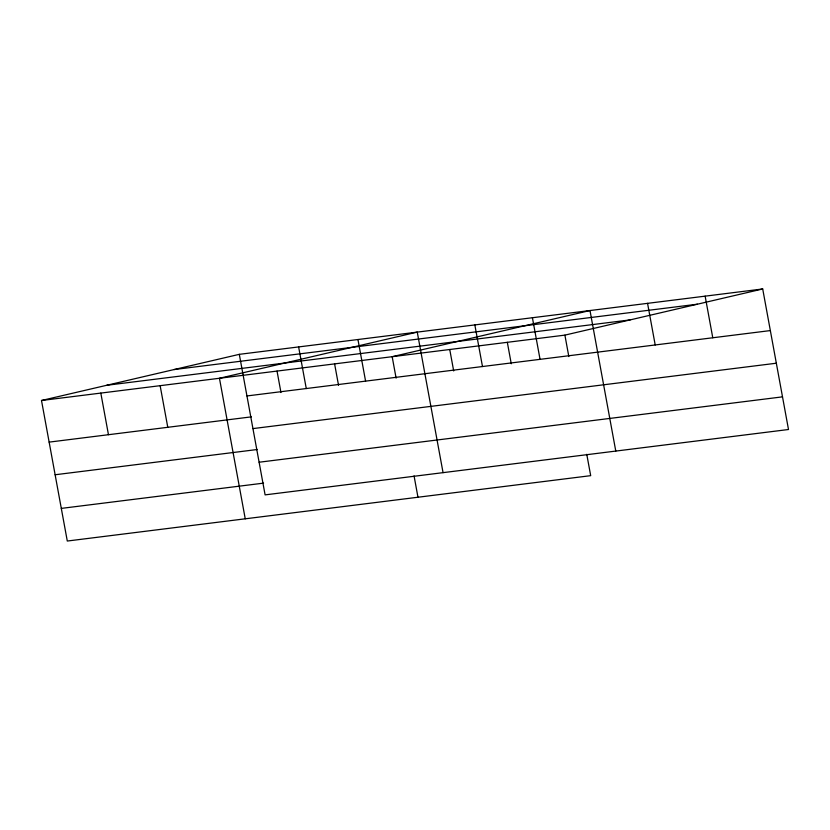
<?xml version="1.0" encoding="UTF-8"?>
<svg xmlns="http://www.w3.org/2000/svg" width="830" height="830" viewBox="0 0 830 830"><rect width="100%" height="100%" fill="white"/><g stroke="black" fill="none" stroke-linecap="round" stroke-linejoin="round"><path stroke-width="1.25" d="M586.769 454.321L590.69 475.663L67.292 541.036L41.5 400.496L239.31 354.337L762.708 288.964L788.5 429.504L265.102 494.877L239.31 354.337M41.5 400.496L564.898 335.123L762.708 288.964M174.03 369.568L697.428 304.195M106.78 385.265L630.178 319.892M246.946 395.952L770.344 330.579M49.136 442.12L251.397 416.857M252.943 428.602L776.341 363.218M55.133 474.76L257.393 449.497M259.116 462.227L782.514 396.854M61.306 508.396L263.567 483.133M705.137 296.154L712.773 337.769M647.556 303.344L655.202 344.958M615.777 451.074L589.985 310.534L392.175 356.703L396.107 378.138M564.898 335.123L568.83 356.568M532.414 317.724L540.05 359.349M507.327 342.313L511.259 363.758M474.843 324.914L482.479 366.538M449.746 349.503L453.688 370.948M443.054 472.644L417.262 332.114L219.452 378.273L245.244 518.812M414.056 475.891L417.967 497.232M357.948 339.522L365.584 381.136M334.604 363.893L338.536 385.327M298.624 346.93L306.27 388.544M277.033 371.083L280.965 392.517M160.138 385.68L167.774 427.294M100.814 393.088L108.46 434.702"/></g></svg>
